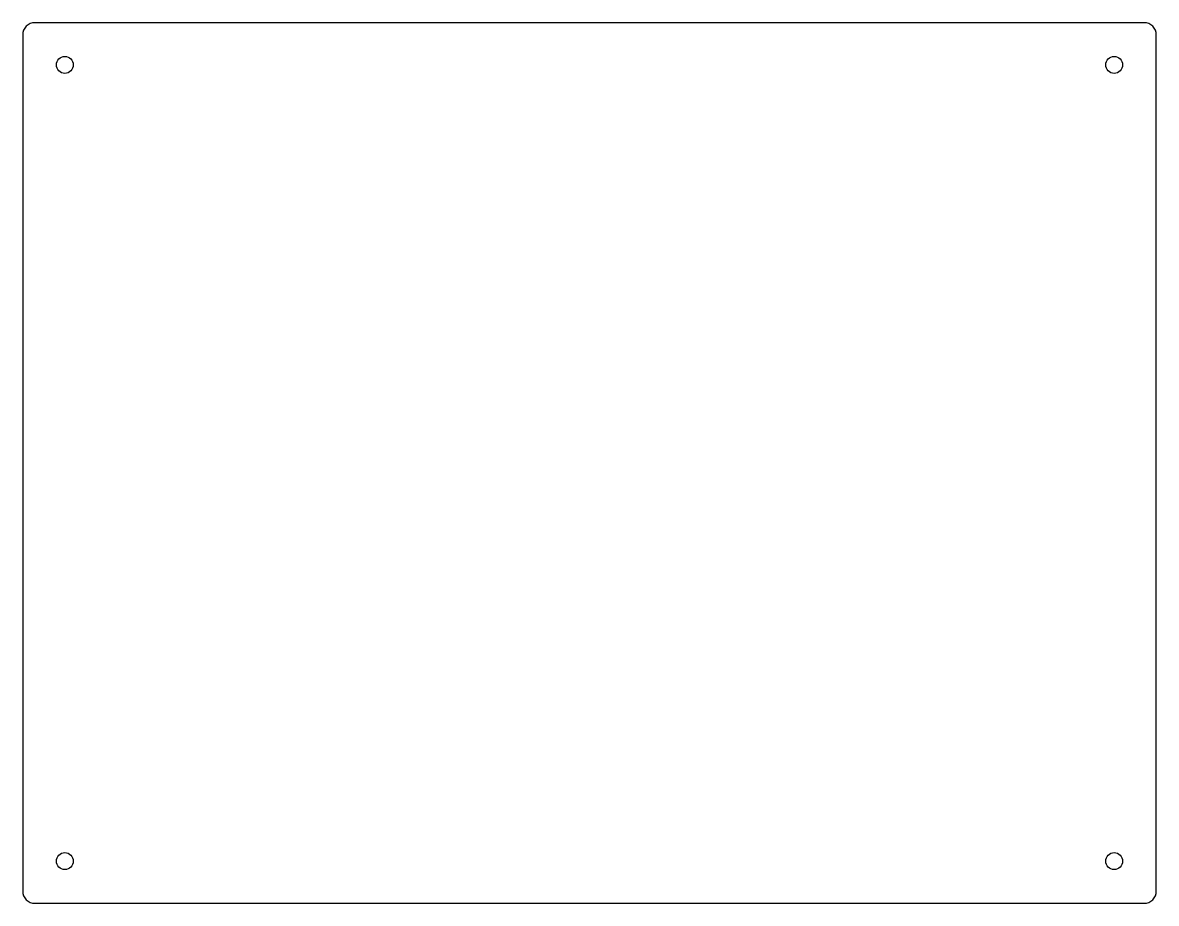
# Model space of a CAD drawing. Header units: millimetres. Extents: x -185 to 3, y -3 to 143.
import ezdxf

# ---------------------------------------------------------------- set-up
doc = ezdxf.new("R2010")
doc.units = ezdxf.units.MM
doc.layers.get('0').update_dxf_attribs({"linetype": 'CONTINUOUS'})

msp = doc.modelspace()

# ---------------------------------------------------------------- linework, layer by layer
msp.add_lwpolyline([(-183, 143, 0.414214), (-185, 141), (-185, -1, 0.414214), (-183, -3), (1, -3, 0.414214), (3, -1), (3, 141, 0.414214), (1, 143)], format="xyb", close=True)
for centre in [(-178, 136), (-4, 136), (-178, 4), (-4, 4)]:
    msp.add_circle(centre, 1.4)

doc.saveas('drawing.dxf')
